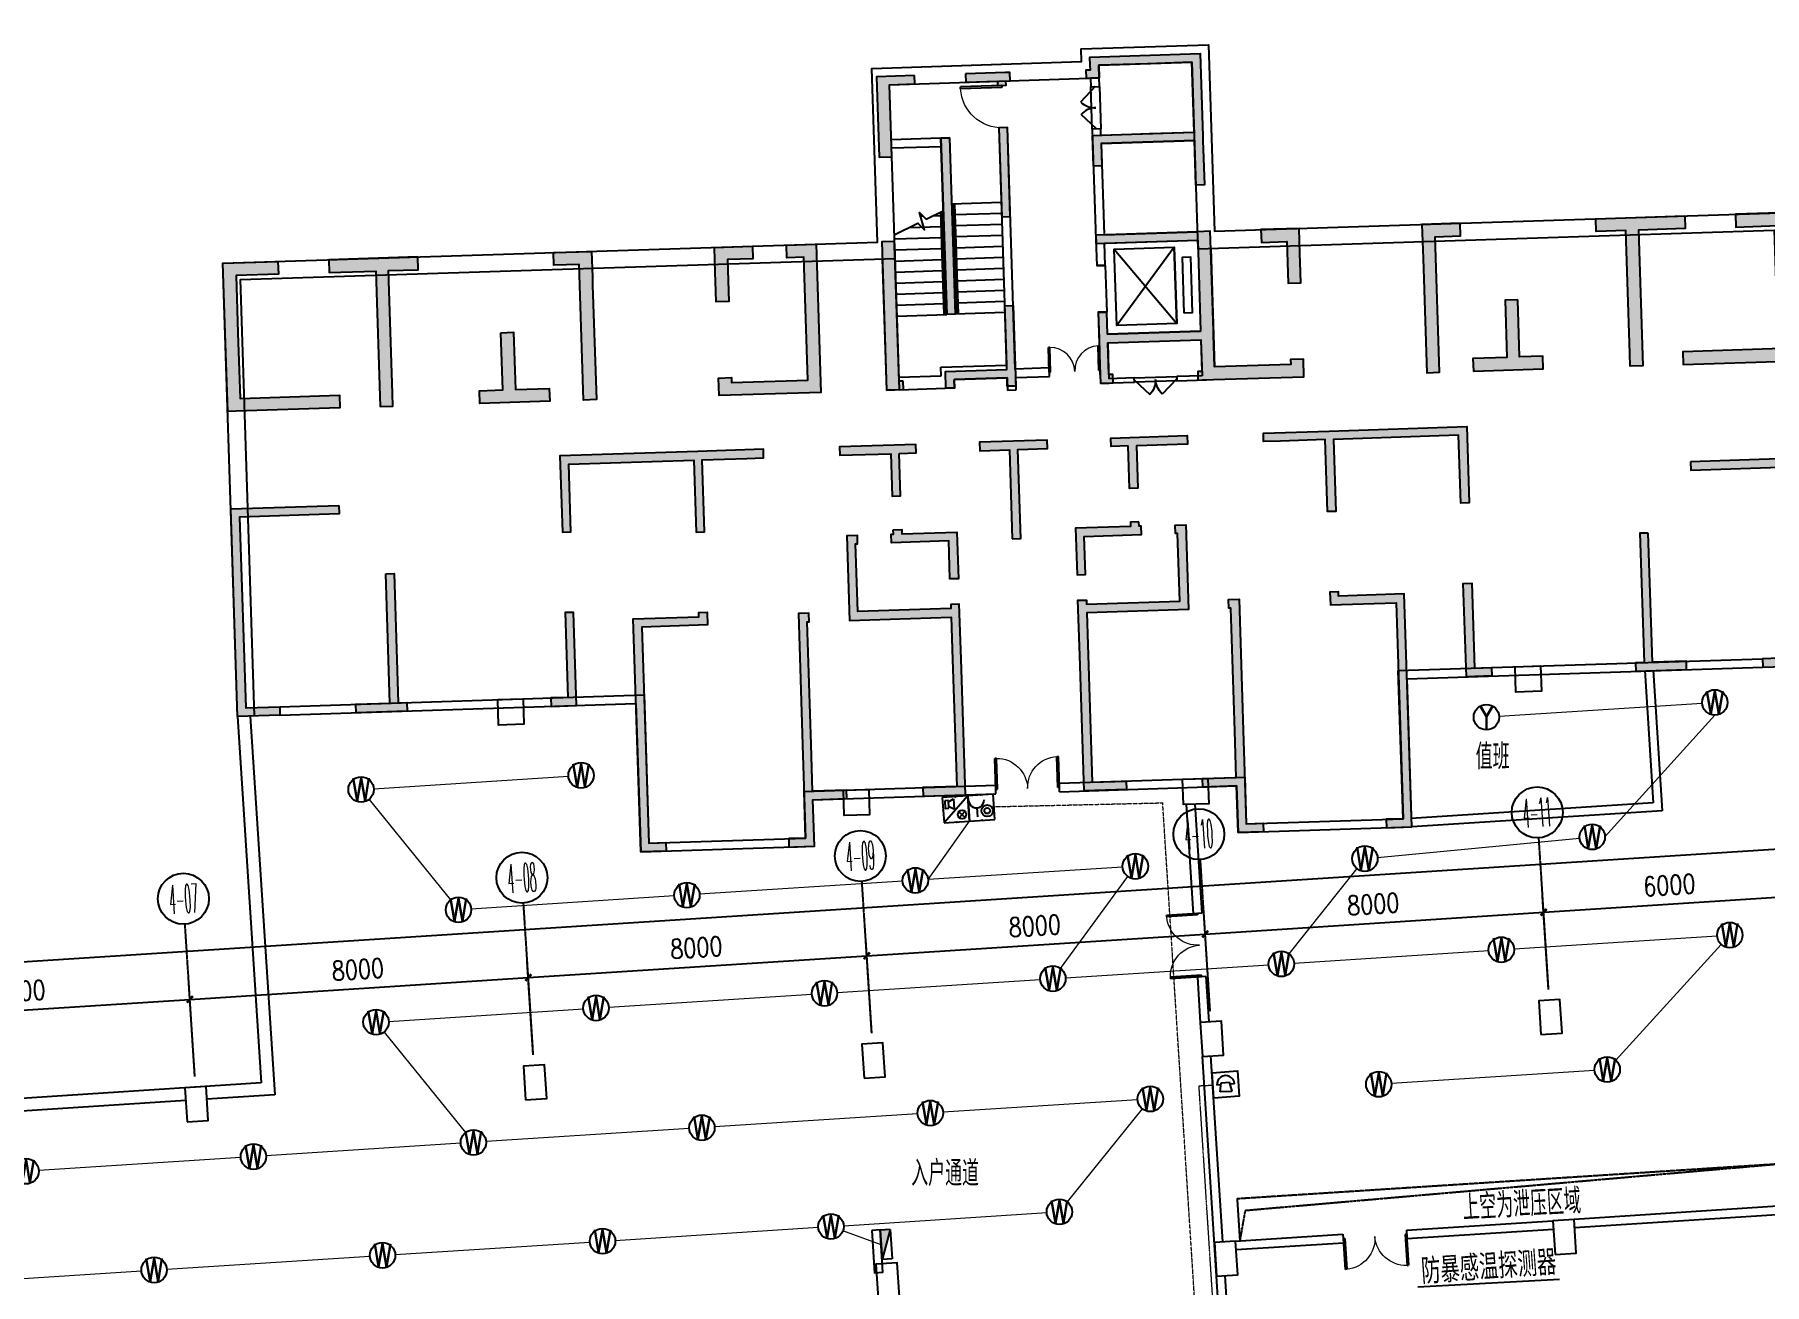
# Model space of a CAD drawing. Extents: x -781653 to 929899, y -292639 to -18670.
# Drawn here: x -94473 to -53668, y -128262 to -98774 of the extents above; entities that cross this region are included whole.
import ezdxf
from ezdxf.enums import TextEntityAlignment as Align

# ---------------------------------------------------------------- set-up
doc = ezdxf.new("R2010")
doc.units = 0
doc.header["$LTSCALE"] = 10
doc.header["$MEASUREMENT"] = 0
for name, pattern in [('ACAD_ISO11W100', [33.5, 12, -3, 12, -3, 0.5, -3]), ('BORDER', [1.75, 0.5, -0.25, 0.5, -0.25, 0, -0.25]), ('CENTER', [2, 1.25, -0.25, 0.25, -0.25]), ('DASH', [0.35, 0.25, -0.1])]:
    doc.linetypes.add(name, pattern=pattern)
doc.layers.get('0').update_dxf_attribs({"linetype": 'CONTINUOUS'})
doc.layers.get('Defpoints').update_dxf_attribs({"linetype": 'CONTINUOUS'})
for name, color, linetype in [('A-STAIRS', 9, 'CONTINUOUS'), ('AXIS', 3, 'CONTINUOUS'), ('AXIS_TEXT', 7, 'CONTINUOUS'), ('COLU', 1, 'CONTINUOUS'), ('DIM_SYMB', 3, 'CONTINUOUS'), ('DOTE', 8, 'CENTER'), ('JPS-X', 1, 'BORDER'), ('JPS-XHS', 7, 'CONTINUOUS'), ('PUB_DIM', 3, 'CONTINUOUS'), ('Q', 7, 'CONTINUOUS'), ('Q-200填充', 252, 'CONTINUOUS'), ('RD-equip', 3, 'CONTINUOUS'), ('STAIRS', 9, 'CONTINUOUS'), ('TEXT', 7, 'CONTINUOUS'), ('wall', 8, 'CONTINUOUS'), ('WINDOW', 4, 'CONTINUOUS'), ('消防加墙', 2, 'CONTINUOUS'), ('结构墙', 7, 'CONTINUOUS')]:
    doc.layers.add(name, color=color, linetype=linetype)
doc.layers.add('RD-line', color=2, linetype='CONTINUOUS', lineweight=0)
doc.layers.get('DOTE').off()
doc.styles.add('_TCH_AXIS', font='COMPLEX', dxfattribs={"bigfont": 'GBCBIG'})
doc.styles.add('COMPLEX', font='COMPLEX')
doc.styles.add('DIM_FONT', font='SIMPLEX', dxfattribs={"width": 0.8, "bigfont": 'HZTXT'})
doc.styles.add('FS1', font='txt4', dxfattribs={"width": 0.8, "bigfont": 'fstxt'})
doc.styles.add('FS2', font='tjromans.shx', dxfattribs={"width": 0.8, "bigfont": 'tjhztxt.shx'})
doc.styles.get("Standard").update_dxf_attribs({"font": 'GBENOR', "bigfont": 'GBCBIG'})
doc.dimstyles.new('DIMN300', dxfattribs={"dimscale": 3, "dimtxt": 300, "dimasz": 100, "dimexe": 250, "dimexo": 300, "dimgap": 150, "dimtad": 1, "dimdec": 0, "dimzin": 0, "dimdsep": 46, "dimtxsty": 'DIM_FONT', "dimblk": 'ARCHTICK', "dimcen": 0.09, "dimclrt": 7, "dimazin": 2, "dimtfac": 1, "dimtdec": 0, "dimtix": 1, "dimtmove": 2, "dimatfit": 3, "dimfxl": 0, "dimtolj": 1, "dimtzin": 0, "dimarcsym": 0})

# ---------------------------------------------------------------- blocks, each defined once
blk = doc.blocks.new('A$C04AC2735')
at = {"color": 8, "extrusion": (0, 0, -1)}
for p, q in [((17525, 19255), (17525, 19305)), ((18500, 19305), (17525, 19305)), ((18500, 19255), (17525, 19255)), ((18500, 19305), (18500, 19255)), ((21400, 12255), (21754, 11901)), ((22400, 12255), (22046, 11901))]:
    blk.add_line(p, q, dxfattribs=at)
at = {"color": 8}
for p, q in [((20700, 19205), (20346, 18851)), ((20700, 18205), (20346, 18558)), ((19400, 12505), (19400, 13090)), ((19430, 13090), (19400, 13090)), ((19430, 12505), (19430, 13090)), ((20570, 12505), (20570, 13090)), ((20570, 13090), (20600, 13090)), ((20600, 12505), (20600, 13090)), ((19400, 12505), (19430, 12505)), ((20600, 12505), (20570, 12505))]:
    blk.add_line(p, q, dxfattribs=at)
at = {"color": 8, "lineweight": 13, "extrusion": (0, 0, -1)}
blk.add_arc((-18500, 19280), 975, 270, 358.5307, dxfattribs=at)
at = {"color": 8}
for centre, start, end in [((20700, 19205), 225, 270), ((20700, 18205), 90, 135)]:
    blk.add_arc(centre, 500, start, end, dxfattribs=at)
at = {"color": 8, "lineweight": 13}
for centre, start, end in [((19415, 12505), 0, 88.5307), ((20585, 12505), 91.4693, 180)]:
    blk.add_arc(centre, 585, start, end, dxfattribs=at)
at = {"color": 8, "extrusion": (0, 0, -1)}
for centre, start, end in [((-21400, 12255), 180, 225), ((-22400, 12255), 315, 0)]:
    blk.add_arc(centre, 500, start, end, dxfattribs=at)
at = {"layer": 'DIM_SYMB', "color": 8}
for points in [[(17835, 16545, 0, 0, 0), (17835, 14245, 80, 0, 0), (17835, 13945, 0, 0, 0)], [(16415, 13945, 0, 0, 0), (16415, 14945, 80, 0, 0), (16415, 15245, 0, 0, 0)]]:
    blk.add_lwpolyline(points, format="xyseb", dxfattribs=at)
at = {"layer": 'STAIRS', "color": 8}
blk.add_line((20800, 14980), (20800, 13880), dxfattribs=at)
for points in [[(22442, 15355), (22442, 13555), (21026, 13555), (21026, 15355), (22442, 13555)], [(22628, 13795), (22628, 15115), (22814, 15115), (22814, 13795)]]:
    blk.add_lwpolyline(points, close=True, dxfattribs=at)
blk.add_lwpolyline([(21026, 15355), (22442, 15355), (21026, 13555)], dxfattribs=at)
at = {"layer": 'wall', "color": 8}
for p, q in [((15450, 19805), (18500, 19805)), ((18400, 19405), (18400, 19305)), ((18400, 19305), (18600, 19305)), ((18600, 19305), (18600, 19405)), ((20600, 19405), (20600, 19205)), ((20600, 19205), (20800, 19205)), ((20800, 19205), (20800, 19405)), ((17025, 18105), (15850, 18105)), ((17025, 18105), (17025, 13945)), ((17225, 18105), (17025, 18105)), ((17225, 18105), (17225, 13945)), ((18600, 18305), (18400, 18305)), ((18400, 18305), (18400, 12705)), ((18600, 12605), (18600, 18305)), ((20800, 18205), (20600, 18205)), ((20600, 18205), (20600, 17955)), ((20600, 17955), (20600, 15605)), ((20647, 18089), (20647, 18089)), ((20800, 18055), (20800, 18205)), ((20800, 18055), (23000, 18055)), ((17025, 17905), (15850, 17905)), ((20753, 17920), (20753, 17920)), ((20800, 17855), (23000, 17855)), ((20800, 17855), (20800, 15705)), ((16955, 16363), (16955, 13945)), ((16995, 16381), (16995, 13945)), ((18400, 16545), (17225, 16545)), ((17255, 16545), (17255, 13945)), ((17295, 16545), (17295, 13945)), ((16207, 16025), (16955, 16025)), ((16484, 16285), (16545, 16285)), ((16782, 16285), (16955, 16285)), ((16995, 16285), (17025, 16285)), ((16995, 16025), (17025, 16025)), ((17255, 16285), (17225, 16285)), ((17255, 16025), (17225, 16025)), ((18400, 16285), (17295, 16285)), ((18400, 16025), (17295, 16025)), ((15850, 15765), (16955, 15765)), ((15850, 15605), (15850, 12205)), ((16995, 15765), (17025, 15765)), ((17255, 15765), (17225, 15765)), ((18400, 15765), (17295, 15765)), ((20600, 15605), (20600, 14980)), ((20800, 15705), (23000, 15705)), ((15550, 15305), (15550, 12205)), ((15850, 15505), (16955, 15505)), ((15850, 15245), (16955, 15245)), ((16995, 15505), (17025, 15505)), ((16995, 15245), (17025, 15245)), ((17255, 15505), (17225, 15505)), ((17255, 15245), (17225, 15245)), ((18400, 15505), (17295, 15505)), ((18400, 15245), (17295, 15245)), ((20800, 15505), (23000, 15505)), ((20800, 14980), (20800, 15505)), ((23000, 15505), (23000, 13355)), ((23300, 15305), (23300, 13255)), ((15850, 14985), (16955, 14985)), ((15850, 14725), (16955, 14725)), ((16995, 14985), (17025, 14985)), ((16995, 14725), (17025, 14725)), ((17255, 14985), (17225, 14985)), ((17255, 14725), (17225, 14725)), ((18400, 14985), (17295, 14985)), ((18400, 14725), (17295, 14725)), ((20600, 14980), (20800, 14980)), ((15850, 14465), (16955, 14465)), ((16995, 14465), (17025, 14465)), ((17255, 14465), (17225, 14465)), ((18400, 14465), (17295, 14465)), ((15850, 14205), (16955, 14205)), ((15850, 13945), (17025, 13945)), ((16995, 14205), (17025, 14205)), ((17225, 13945), (17025, 13945)), ((17255, 14205), (17225, 14205)), ((18400, 13945), (17225, 13945)), ((18400, 14205), (17295, 14205)), ((20800, 13880), (20600, 13880)), ((20600, 13880), (20600, 13255)), ((20800, 13355), (20800, 13880)), ((20600, 13255), (20600, 12605)), ((20800, 13355), (23000, 13355)), ((20800, 13155), (23000, 13155)), ((20800, 13155), (20800, 12505)), ((23000, 13155), (23000, 12305)), ((23300, 13255), (23300, 12505)), ((16850, 12505), (16850, 12705)), ((16850, 12705), (18400, 12705)), ((15850, 12505), (16850, 12505)), ((17150, 12205), (17150, 12405)), ((17150, 12405), (18400, 12405)), ((18400, 12405), (18400, 12105)), ((19400, 12605), (18600, 12605)), ((18600, 12405), (18600, 12105)), ((18600, 12405), (19400, 12405)), ((19400, 12405), (19400, 12605)), ((20600, 12405), (20600, 12605)), ((20600, 12405), (20600, 12205)), ((20800, 12505), (20800, 12305)), ((21400, 12305), (20800, 12305)), ((21400, 12205), (21400, 12305)), ((23000, 12305), (22400, 12305)), ((22400, 12305), (22400, 12205)), ((15850, 12205), (15550, 12205)), ((15850, 12205), (17150, 12205)), ((18600, 12105), (18400, 12105)), ((20600, 12205), (21400, 12205)), ((22400, 12205), (23100, 12205))]:
    blk.add_line(p, q, dxfattribs=at)
for points in [[(15650, 19605), (15650, 19605)], [(15850, 15863), (16412, 16117), (16568, 15957), (16462, 16370), (16617, 16210), (17025, 16394)]]:
    blk.add_lwpolyline(points, dxfattribs=at)
at = {"layer": 'WINDOW', "color": 8}
for p, q in [((20600, 18205), (20600, 19205)), ((20800, 19205), (20800, 18205)), ((21400, 12305), (22400, 12305)), ((22400, 12205), (21400, 12205))]:
    blk.add_line(p, q, dxfattribs=at)
at = {"layer": 'WINDOW', "color": 8, "linetype": 'DASH'}
for p, q in [((20800, 14980), (20600, 14980)), ((20600, 13880), (20800, 13880))]:
    blk.add_line(p, q, dxfattribs=at)
blk = doc.blocks.new('JG002')
at = {"layer": 'Q-200填充'}
h = blk.add_hatch(color=256, dxfattribs=at)
h.paths.add_polyline_path([(7450, -7200), (7350, -7200), (7350, -7400), (7450, -7400), (9850, -7400), (9850, -6985), (9550, -6985), (9550, -7100), (7750, -7100), (7750, -6350), (7750, -6250), (7750, -4100), (7750, -4100), (7750, -3900), (7450, -3900), (7450, -3900), (5050, -3900), (5050, -4100), (7450, -4100), (7450, -6250), (5250, -6250), (5250, -5725), (5050, -5725), (5050, -7200), (5050, -7200), (5050, -7400), (5150, -7400), (5250, -7400), (5350, -7400), (5350, -7200), (5250, -7200), (5250, -6450), (7450, -6450)])
h.paths.add_polyline_path([(20150, -3900), (20150, -4200), (21150, -4200), (21150, -5550), (21150, -7100), (18800, -7100), (18800, -7400), (21250, -7400), (21450, -7400), (21450, -5550), (21450, -3900)])
h.paths.add_polyline_path([(-13050, -3900), (-13050, -4200), (-11950, -4200), (-11950, -7400), (-11650, -7400), (-11650, -7100), (-11650, -7100), (-11650, -4200), (-10950, -4200), (-10950, -3900)])
h.paths.add_polyline_path([(18950, -3900), (18950, -4200), (17850, -4200), (17850, -7400), (17550, -7400), (17550, -7100), (17550, -7100), (17550, -4200), (16850, -4200), (16850, -3900)])
h.paths.add_polyline_path([(-9050, -5750), (-8750, -5750), (-8750, -7100), (-7950, -7100), (-7950, -7400), (-9600, -7400), (-9600, -7100), (-9050, -7100)])
h.paths.add_polyline_path([(-7750, -3900), (-6850, -3900), (-6850, -4500), (-6850, -4700), (-6850, -7400), (-7150, -7400), (-7150, -4200), (-7750, -4200)])
h.paths.add_polyline_path([(-3950, -4500), (-3950, -4500), (-3950, -3900), (-3050, -3900), (-3050, -4200), (-3650, -4200), (-3650, -5185), (-3950, -5185), (-3950, -4700)], flags=17)
h.paths.add_polyline_path([(-2250, -3900), (-1550, -3900), (-1550, -7400), (-3950, -7400), (-3950, -6985), (-3650, -6985), (-3650, -7100), (-1850, -7100), (-1850, -4200), (-2250, -4200)])
h.paths.add_polyline_path([(14950, -5750), (14650, -5750), (14650, -7100), (13850, -7100), (13850, -7400), (15500, -7400), (15500, -7100), (14950, -7100)])
h.paths.add_polyline_path([(13650, -3900), (12750, -3900), (12750, -4500), (12750, -4700), (12750, -7400), (13050, -7400), (13050, -4200), (13650, -4200)])
h.paths.add_polyline_path([(9850, -4500), (9850, -3900), (8950, -3900), (8950, -4200), (9550, -4200), (9550, -5185), (9850, -5185), (9850, -4700)], flags=17)
h.paths.add_polyline_path([(900, 0), (0, 0), (0, -1900), (300, -1900), (300, -200), (900, -200)])
h.paths.add_polyline_path([(400, -7200), (300, -7200), (300, -4002), (300, -3900), (0, -3900), (0, -7400), (400, -7400)])
h.paths.add_polyline_path([(-14250, -3900), (-14250, -4200), (-15250, -4200), (-15250, -5550), (-15250, -7100), (-12900, -7100), (-12900, -7400), (-15350, -7400), (-15550, -7400), (-15550, -5550), (-15550, -3900)])
h.paths.add_polyline_path([(2100, 0), (2100, -200), (2850, -200), (2850, -300), (3050, -300), (3050, -200), (3150, -200), (3150, 0), (3050, 0)])
h.paths.add_polyline_path([(5250, 100), (5250, -200), (5050, -200), (4950, -200), (4950, 0), (5050, 0), (5050, 100), (5050, 100), (5050, 300), (7650, 300), (7650, -1650), (7650, -1750), (7650, -2800), (7450, -2800), (7450, -1750), (5250, -1750), (5250, -2275), (5050, -2275), (5050, -1550), (6200, -1550), (6400, -1550), (6400, -1550), (7450, -1550), (7450, 100), (6400, 100)])
h.paths.add_polyline_path([(10400, -8700), (13650, -8700), (13650, -10500), (13450, -10500), (13450, -8900), (10500, -8900), (10500, -10600), (10300, -10600), (10300, -8900), (9250, -8900), (8850, -8900), (8850, -8700)])
h.paths.add_polyline_path([(5650, -8900), (5250, -8900), (5250, -8700), (7050, -8700), (7050, -8900), (5850, -8900), (5850, -9900), (5650, -9900)])
h.paths.add_polyline_path([(-4500, -8700), (-7750, -8700), (-7750, -10500), (-7550, -10500), (-7550, -8900), (-4600, -8900), (-4600, -10600), (-4400, -10600), (-4400, -8900), (-3350, -8900), (-2950, -8900), (-2950, -8700)])
h.paths.add_polyline_path([(-5950, -15700), (-5950, -17900), (-5550, -17900), (-5550, -18100), (-6150, -18100), (-6150, -15700), (-6150, -12600), (-4600, -12600), (-4600, -12500), (-4400, -12500), (-4400, -12800), (-5950, -12800)])
h.paths.add_polyline_path([(-2250, -17900), (-2650, -17900), (-2650, -18100), (-2050, -18100), (-2050, -17000), (-1250, -17000), (-1250, -16800), (-2050, -16800), (-2050, -15700), (-2050, -12800), (-2000, -12800), (-2000, -12600), (-2250, -12600), (-2250, -15700)])
h.paths.add_polyline_path([(1350, -16800), (550, -16800), (550, -17000), (1550, -17000), (1550, -13800), (1550, -12500), (1350, -12500), (1350, -12600), (-850, -12600), (-850, -11000), (-800, -11000), (-800, -10800), (-1050, -10800), (-1050, -12800), (1350, -12800), (1350, -13800)])
h.paths.add_polyline_path([(11850, -15700), (11850, -17900), (11450, -17900), (11450, -18100), (12050, -18100), (12050, -15700), (12050, -12600), (10500, -12600), (10500, -12500), (10300, -12500), (10300, -12800), (11850, -12800)])
h.paths.add_polyline_path([(18900, -9700), (18900, -9900), (21250, -9900), (21250, -14400), (20450, -14400), (20450, -14600), (21450, -14600), (21450, -9700)])
h.paths.add_polyline_path([(-13000, -9700), (-13000, -9900), (-15350, -9900), (-15350, -14400), (-14550, -14400), (-14550, -14600), (-15550, -14600), (-15550, -9700)])
h.paths.add_polyline_path([(1600, -7200), (1600, -7400), (1400, -7400), (1400, -7000), (2850, -7000), (2850, -5500), (3050, -5500), (3050, -7400), (2850, -7400), (2850, -7200)])
h.paths.add_polyline_path([(1475, -1500), (1675, -1500), (1675, -5660), (1475, -5660)])
h.paths.add_polyline_path([(-11950, -11350), (-11750, -11350), (-11750, -14400), (-11550, -14400), (-11550, -14600), (-12750, -14600), (-12750, -14400), (-11950, -14400)])
h.paths.add_polyline_path([(17850, -11350), (17650, -11350), (17650, -14400), (17450, -14400), (17450, -14600), (18650, -14600), (18650, -14400), (17850, -14400)])
h.paths.add_polyline_path([(-7750, -14400), (-8150, -14400), (-8150, -14600), (-7550, -14600), (-7550, -12400), (-7750, -12400)])
h.paths.add_polyline_path([(250, -8900), (650, -8900), (650, -8700), (-1150, -8700), (-1150, -8900), (50, -8900), (50, -9900), (250, -9900)])
h.paths.add_polyline_path([(50, -10700), (250, -10700), (250, -10800), (1550, -10800), (1550, -11900), (1350, -11900), (1350, -11000), (0, -11000), (0, -10800), (50, -10800)])
h.paths.add_polyline_path([(13650, -14400), (14050, -14400), (14050, -14600), (13450, -14600), (13450, -12400), (13650, -12400)])
h.paths.add_polyline_path([(8150, -17900), (8550, -17900), (8550, -18100), (7950, -18100), (7950, -17000), (7150, -17000), (7150, -16800), (7950, -16800), (7950, -15700), (7950, -12800), (7900, -12800), (7900, -12600), (8150, -12600), (8150, -15700)])
h.paths.add_polyline_path([(4550, -16800), (5350, -16800), (5350, -17000), (4350, -17000), (4350, -13800), (4350, -12500), (4550, -12500), (4550, -12600), (6750, -12600), (6750, -11000), (6700, -11000), (6700, -10800), (6950, -10800), (6950, -12800), (4550, -12800), (4550, -13800)])
h.paths.add_polyline_path([(5850, -10700), (5650, -10700), (5650, -10800), (4350, -10800), (4350, -11900), (4550, -11900), (4550, -11000), (5900, -11000), (5900, -10800), (5850, -10800)])
h.paths.add_polyline_path([(2850, -11000), (3050, -11000), (3050, -8900), (3750, -8900), (3750, -8700), (2150, -8700), (2150, -8900), (2850, -8900)])
h.paths.add_polyline_path([(3050, -3400), (3050, -1300), (2850, -1300), (2850, -3400)])
at = {"layer": 'Q'}
for points in [[(900, 0), (0, 0), (0, -1900), (300, -1900), (300, -200), (900, -200), (900, 0)], [(5250, 100), (5250, -200), (5050, -200), (4950, -200), (4950, 0), (5050, 0), (5050, 100), (5050, 100), (5050, 300), (7650, 300), (7650, -1650), (7650, -1750), (7650, -2800), (7450, -2800), (7450, -1750), (5250, -1750), (5250, -2275), (5050, -2275), (5050, -1550), (6200, -1550), (6200, -1550), (6400, -1550), (6400, -1550), (7450, -1550), (7450, 100), (6400, 100), (6400, 100), (5250, 100)], [(300, -200), (300, -200)], [(300, -200), (300, -200)], [(3050, -3400), (3050, -3400), (3050, -1300), (2850, -1300), (2850, -3400), (3050, -3400), (3050, -3400)], [(-14250, -3900), (-14250, -4200), (-15250, -4200), (-15250, -5550), (-15250, -7100), (-12900, -7100), (-12900, -7400), (-15350, -7400), (-15350, -7400), (-15550, -7400), (-15550, -5550), (-15550, -3900), (-14250, -3900)], [(-13050, -3900), (-13050, -4200), (-11950, -4200), (-11950, -7400), (-11650, -7400), (-11650, -7100), (-11650, -7100), (-11650, -4200), (-10950, -4200), (-10950, -3900), (-13050, -3900)], [(-7750, -3900), (-6850, -3900), (-6850, -4500), (-6850, -4500), (-6850, -4700), (-6850, -4700), (-6850, -7400), (-7150, -7400), (-7150, -4200), (-7750, -4200), (-7750, -3900)], [(-2250, -3900), (-1550, -3900), (-1550, -7400), (-3950, -7400), (-3950, -6985), (-3650, -6985), (-3650, -7100), (-1850, -7100), (-1850, -4200), (-2250, -4200), (-2250, -3900)], [(-3950, -4500), (-3950, -4500), (-3950, -3900), (-3050, -3900), (-3050, -4200), (-3650, -4200), (-3650, -5185), (-3950, -5185), (-3950, -4700), (-3950, -4700), (-3950, -4500)], [(400, -7200), (300, -7200), (300, -4002), (300, -3900), (0, -3900), (0, -7400), (400, -7400), (400, -7200)], [(7450, -7200), (7350, -7200), (7350, -7400), (7450, -7400), (9850, -7400), (9850, -6985), (9550, -6985), (9550, -7100), (7750, -7100), (7750, -6350), (7750, -6250), (7750, -4100), (7750, -4100), (7750, -4100), (7750, -3900), (7450, -3900), (7450, -3900), (5050, -3900), (5050, -4100), (7450, -4100), (7450, -6250), (5250, -6250), (5250, -5725), (5050, -5725), (5050, -7200), (5050, -7200), (5050, -7400), (5150, -7400), (5250, -7400), (5350, -7400), (5350, -7200), (5250, -7200), (5250, -6450), (7450, -6450), (7450, -7200)], [(9850, -4500), (9850, -4500), (9850, -3900), (8950, -3900), (8950, -4200), (9550, -4200), (9550, -5185), (9850, -5185), (9850, -4700), (9850, -4700), (9850, -4500)], [(13650, -3900), (12750, -3900), (12750, -4500), (12750, -4500), (12750, -4700), (12750, -4700), (12750, -7400), (13050, -7400), (13050, -4200), (13650, -4200), (13650, -3900)], [(18950, -3900), (18950, -4200), (17850, -4200), (17850, -7400), (17550, -7400), (17550, -7100), (17550, -7100), (17550, -4200), (16850, -4200), (16850, -3900), (18950, -3900)], [(20150, -3900), (20150, -4200), (21150, -4200), (21150, -5550), (21150, -7100), (18800, -7100), (18800, -7400), (21250, -7400), (21250, -7400), (21450, -7400), (21450, -5550), (21450, -3900), (20150, -3900)], [(1600, -7200), (1600, -7400), (1400, -7400), (1400, -7000), (2850, -7000), (2850, -5500), (3050, -5500), (3050, -7400), (2850, -7400), (2850, -7200), (1600, -7200)], [(-9050, -5750), (-8750, -5750), (-8750, -7100), (-7950, -7100), (-7950, -7400), (-9600, -7400), (-9600, -7100), (-9050, -7100), (-9050, -5750)], [(14950, -5750), (14650, -5750), (14650, -7100), (13850, -7100), (13850, -7400), (15500, -7400), (15500, -7100), (14950, -7100), (14950, -5750)], [(-4500, -8700), (-7750, -8700), (-7750, -10500), (-7550, -10500), (-7550, -8900), (-4600, -8900), (-4600, -10600), (-4400, -10600), (-4400, -8900), (-3350, -8900), (-2950, -8900), (-2950, -8700), (-4500, -8700), (-4500, -8700)], [(250, -8900), (650, -8900), (650, -8700), (-1150, -8700), (-1150, -8900), (50, -8900), (50, -9900), (250, -9900), (250, -8900)], [(2850, -11000), (3050, -11000), (3050, -8900), (3750, -8900), (3750, -8700), (2150, -8700), (2150, -8900), (2850, -8900), (2850, -11000)], [(5650, -8900), (5250, -8900), (5250, -8700), (7050, -8700), (7050, -8900), (5850, -8900), (5850, -9900), (5650, -9900), (5650, -8900)], [(10400, -8700), (13650, -8700), (13650, -10500), (13450, -10500), (13450, -8900), (10500, -8900), (10500, -10600), (10300, -10600), (10300, -8900), (9250, -8900), (8850, -8900), (8850, -8700), (10400, -8700), (10400, -8700)], [(-13000, -9700), (-13000, -9900), (-15350, -9900), (-15350, -14400), (-14550, -14400), (-14550, -14600), (-15550, -14600), (-15550, -9700), (-13000, -9700)], [(18900, -9700), (18900, -9900), (21250, -9900), (21250, -14400), (20450, -14400), (20450, -14600), (21450, -14600), (21450, -9700), (18900, -9700)], [(1350, -16800), (550, -16800), (550, -17000), (1550, -17000), (1550, -13800), (1550, -12500), (1350, -12500), (1350, -12600), (-850, -12600), (-850, -11000), (-800, -11000), (-800, -10800), (-1050, -10800), (-1050, -12800), (1350, -12800), (1350, -13800), (1350, -16800)], [(50, -10700), (250, -10700), (250, -10800), (1550, -10800), (1550, -11900), (1350, -11900), (1350, -11000), (0, -11000), (0, -10800), (50, -10800), (50, -10700)], [(5850, -10700), (5650, -10700), (5650, -10800), (4350, -10800), (4350, -11900), (4550, -11900), (4550, -11000), (5900, -11000), (5900, -10800), (5850, -10800), (5850, -10700)], [(4550, -16800), (5350, -16800), (5350, -17000), (4350, -17000), (4350, -13800), (4350, -12500), (4550, -12500), (4550, -12600), (6750, -12600), (6750, -11000), (6700, -11000), (6700, -10800), (6950, -10800), (6950, -12800), (4550, -12800), (4550, -13800), (4550, -16800)], [(-11950, -11350), (-11750, -11350), (-11750, -14400), (-11550, -14400), (-11550, -14600), (-12750, -14600), (-12750, -14400), (-11950, -14400), (-11950, -11350)], [(17850, -11350), (17650, -11350), (17650, -14400), (17450, -14400), (17450, -14600), (18650, -14600), (18650, -14400), (17850, -14400), (17850, -11350)], [(-7750, -14400), (-8150, -14400), (-8150, -14600), (-7550, -14600), (-7550, -12400), (-7750, -12400), (-7750, -14400)], [(13650, -14400), (14050, -14400), (14050, -14600), (13450, -14600), (13450, -12400), (13650, -12400), (13650, -14400)]]:
    blk.add_lwpolyline(points, dxfattribs=at)
for points in [[(2100, 0), (2100, -200), (2850, -200), (2850, -300), (3050, -300), (3050, -200), (3150, -200), (3150, 0), (3050, 0)], [(1475, -1500), (1675, -1500), (1675, -5660), (1475, -5660)], [(-5950, -15700), (-5950, -17900), (-5550, -17900), (-5550, -18100), (-6150, -18100), (-6150, -15700), (-6150, -12600), (-4600, -12600), (-4600, -12500), (-4400, -12500), (-4400, -12800), (-5950, -12800)], [(-2250, -17900), (-2650, -17900), (-2650, -18100), (-2050, -18100), (-2050, -17000), (-1250, -17000), (-1250, -16800), (-2050, -16800), (-2050, -15700), (-2050, -12800), (-2000, -12800), (-2000, -12600), (-2250, -12600), (-2250, -15700)], [(8150, -17900), (8550, -17900), (8550, -18100), (7950, -18100), (7950, -17000), (7150, -17000), (7150, -16800), (7950, -16800), (7950, -15700), (7950, -12800), (7900, -12800), (7900, -12600), (8150, -12600), (8150, -15700)], [(11850, -15700), (11850, -17900), (11450, -17900), (11450, -18100), (12050, -18100), (12050, -15700), (12050, -12600), (10500, -12600), (10500, -12500), (10300, -12500), (10300, -12800), (11850, -12800)]]:
    blk.add_lwpolyline(points, close=True, dxfattribs=at)
blk = doc.blocks.new('$DorLib2D$00000002')
for p, q in [((-0.5, 0), (-0.5, 0.4875)), ((-0.475, 0.4875), (-0.5, 0.4875)), ((-0.475, 0), (-0.475, 0.4875)), ((0.475, 0), (0.475, 0.4875)), ((0.475, 0.4875), (0.5, 0.4875)), ((0.5, 0), (0.5, 0.4875)), ((-0.5, 0), (-0.475, 0)), ((0.5, 0), (0.475, 0))]:
    blk.add_line(p, q)
at = {"lineweight": 13}
for centre, start, end in [((-0.4875, 0), 0, 88.53072), ((0.4875, 0), 91.46928, 180)]:
    blk.add_arc(centre, 0.4875, start, end, dxfattribs=at)
blk = doc.blocks.new('A$C7EC620A8')
at = {"layer": 'COLU'}
for points in [[(289744, 106244), (290344, 106264), (290363, 105664), (289764, 105645)], [(265745, 105467), (266344, 105486), (266364, 104887), (265764, 104867)], [(273899, 103330), (274498, 103349), (274518, 102749), (273918, 102730)], [(281899, 103589), (282498, 103608), (282518, 103009), (281918, 102989)], [(290353, 97564), (290852, 97596), (290800, 98394), (290301, 98362), (290353, 97564)], [(282369, 97050), (282868, 97082), (282817, 97881), (282318, 97849), (282369, 97050)], [(274386, 96537), (274885, 96569), (274833, 97367), (274334, 97335), (274386, 96537)], [(266402, 96023), (266901, 96055), (266850, 96853), (266351, 96821), (266402, 96023)], [(258419, 95509), (258918, 95541), (258866, 96340), (258367, 96308), (258419, 95509)], [(290687, 92375), (291186, 92407), (291134, 93205), (290635, 93173), (290687, 92375)], [(282703, 91861), (283202, 91893), (283151, 92692), (282652, 92659), (282703, 91861)], [(274720, 91347), (275219, 91379), (275167, 92178), (274668, 92146), (274720, 91347)]]:
    blk.add_lwpolyline(points, close=True, dxfattribs=at)
at = {"layer": '结构墙', "linetype": 'ByBlock'}
for p, q in [((259609, 105068), (260165, 96423)), ((259909, 105078), (260484, 96143)), ((260165, 96423), (246789, 95563)), ((258387, 96008), (250902, 95527)), ((260484, 96143), (258886, 96040))]:
    blk.add_line(p, q, dxfattribs=at)
at = {"layer": '结构墙'}
for points in [[(259609, 105068), (259262, 115762), (274704, 116263), (274572, 120360), (279519, 120521), (279509, 120820), (282508, 120918), (282650, 116520), (296243, 116960), (296589, 106266), (296257, 106255)], [(260009, 105081), (259675, 115376), (275117, 115876), (274984, 119974), (279932, 120134), (279922, 120434), (282121, 120505), (282263, 116107), (295856, 116547), (296183, 106453)]]:
    blk.add_lwpolyline(points, dxfattribs=at)
blk = doc.blocks.new('_AXISO')
blk.add_circle((0, 0), 0.5)
at = {"layer": 'AXIS_TEXT', "style": 'COMPLEX', "width": 1.041667}
blk.add_attdef('A', text='', height=0.56, dxfattribs=at).set_placement((-0.25, -0.28), (0.25, -0.28), align=Align.FIT)
blk = doc.blocks.new('_ArchTick')
at = {"color": 0, "linetype": 'ByBlock', "const_width": 0.4}
blk.add_lwpolyline([(-0.5, -0.5), (0.5, 0.5)], dxfattribs=at)
blk = doc.blocks.new('*D193')
at = {"layer": 'Defpoints', "color": 0}
for p in [(296444, 107703), (296590, 105431), (290603, 105046)]:
    blk.add_point(p, dxfattribs=at)
at = {"layer": 'PUB_DIM', "color": 0, "lineweight": -2}
for p, q in [((296561, 105880), (296420, 108077)), ((290574, 105495), (290432, 107692)), ((290457, 107318), (296444, 107703))]:
    blk.add_line(p, q, dxfattribs=at)
at = {"layer": 'PUB_DIM', "color": 0, "lineweight": -2, "xscale": 150, "yscale": 150, "zscale": 150}
for p, rotation in [((296444, 107703), 3.681321670430274), ((290457, 107318), 183.6813216704303)]:
    blk.add_blockref('_ArchTick', p, dxfattribs=dict(at, rotation=rotation))
at = {"layer": 'PUB_DIM', "color": 7, "insert": (293421, 107959), "char_height": 450, "attachment_point": 5, "rotation": 3.6813, "style": 'DIM_FONT'}
blk.add_mtext('\\A1;6000', dxfattribs=at)
blk = doc.blocks.new('*D194')
at = {"layer": 'Defpoints', "color": 0}
for p in [(290457, 107318), (290603, 105046), (282619, 104532)]:
    blk.add_point(p, dxfattribs=at)
at = {"layer": 'PUB_DIM', "color": 0, "lineweight": -2}
for p, q in [((282473, 106804), (290457, 107318)), ((290574, 105495), (290432, 107692)), ((282590, 104981), (282449, 107178))]:
    blk.add_line(p, q, dxfattribs=at)
at = {"layer": 'PUB_DIM', "color": 0, "lineweight": -2, "xscale": 150, "yscale": 150, "zscale": 150}
for p, rotation in [((290457, 107318), 3.681321670432347), ((282473, 106804), 183.6813216704323)]:
    blk.add_blockref('_ArchTick', p, dxfattribs=dict(at, rotation=rotation))
at = {"layer": 'PUB_DIM', "color": 7, "insert": (286436, 107510), "char_height": 450, "attachment_point": 5, "rotation": 3.6813, "style": 'DIM_FONT'}
blk.add_mtext('\\A1;8000', dxfattribs=at)
blk = doc.blocks.new('*D195')
at = {"layer": 'Defpoints', "color": 0}
for p in [(282473, 106804), (282619, 104532), (274636, 104019)]:
    blk.add_point(p, dxfattribs=at)
at = {"layer": 'PUB_DIM', "color": 0, "lineweight": -2}
for p, q in [((282590, 104981), (282449, 107178)), ((274607, 104468), (274465, 106665)), ((274490, 106290), (282473, 106804))]:
    blk.add_line(p, q, dxfattribs=at)
at = {"layer": 'PUB_DIM', "color": 0, "lineweight": -2, "xscale": 150, "yscale": 150, "zscale": 150}
for p, rotation in [((282473, 106804), 3.681321670432983), ((274490, 106290), 183.681321670433)]:
    blk.add_blockref('_ArchTick', p, dxfattribs=dict(at, rotation=rotation))
at = {"layer": 'PUB_DIM', "color": 7, "insert": (278452, 106996), "char_height": 450, "attachment_point": 5, "rotation": 3.6813, "style": 'DIM_FONT'}
blk.add_mtext('\\A1;8000', dxfattribs=at)
blk = doc.blocks.new('*D196')
at = {"layer": 'Defpoints', "color": 0}
for p in [(274490, 106290), (274636, 104019), (266652, 103505)]:
    blk.add_point(p, dxfattribs=at)
at = {"layer": 'PUB_DIM', "color": 0, "lineweight": -2}
for p, q in [((274607, 104468), (274465, 106665)), ((266623, 103954), (266482, 106151)), ((266506, 105777), (274490, 106290))]:
    blk.add_line(p, q, dxfattribs=at)
at = {"layer": 'PUB_DIM', "color": 0, "lineweight": -2, "xscale": 150, "yscale": 150, "zscale": 150}
for p, rotation in [((274490, 106290), 3.681321670432157), ((266506, 105777), 183.6813216704322)]:
    blk.add_blockref('_ArchTick', p, dxfattribs=dict(at, rotation=rotation))
at = {"layer": 'PUB_DIM', "color": 7, "insert": (270469, 106483), "char_height": 450, "attachment_point": 5, "rotation": 3.6813, "style": 'DIM_FONT'}
blk.add_mtext('\\A1;8000', dxfattribs=at)
blk = doc.blocks.new('*D197')
at = {"layer": 'Defpoints', "color": 0}
for p in [(266506, 105777), (266652, 103505), (258669, 102991)]:
    blk.add_point(p, dxfattribs=at)
at = {"layer": 'PUB_DIM', "color": 0, "lineweight": -2}
for p, q in [((266623, 103954), (266482, 106151)), ((258523, 105263), (266506, 105777)), ((258640, 103440), (258498, 105637))]:
    blk.add_line(p, q, dxfattribs=at)
at = {"layer": 'PUB_DIM', "color": 0, "lineweight": -2, "xscale": 150, "yscale": 150, "zscale": 150}
for p, rotation in [((266506, 105777), 3.681321670433098), ((258523, 105263), 183.6813216704331)]:
    blk.add_blockref('_ArchTick', p, dxfattribs=dict(at, rotation=rotation))
at = {"layer": 'PUB_DIM', "color": 7, "insert": (262485, 105969), "char_height": 450, "attachment_point": 5, "rotation": 3.6813, "style": 'DIM_FONT'}
blk.add_mtext('\\A1;8000', dxfattribs=at)
blk = doc.blocks.new('*D198')
at = {"layer": 'Defpoints', "color": 0}
for p in [(258523, 105263), (258669, 102991), (250685, 102478)]:
    blk.add_point(p, dxfattribs=at)
at = {"layer": 'PUB_DIM', "color": 0, "lineweight": -2}
for p, q in [((258640, 103440), (258498, 105637)), ((250656, 102927), (250515, 105124)), ((250539, 104749), (258523, 105263))]:
    blk.add_line(p, q, dxfattribs=at)
at = {"layer": 'PUB_DIM', "color": 0, "lineweight": -2, "xscale": 150, "yscale": 150, "zscale": 150}
for p, rotation in [((258523, 105263), 3.681321670432742), ((250539, 104749), 183.6813216704328)]:
    blk.add_blockref('_ArchTick', p, dxfattribs=dict(at, rotation=rotation))
at = {"layer": 'PUB_DIM', "color": 7, "insert": (254502, 105455), "char_height": 450, "attachment_point": 5, "rotation": 3.6813, "style": 'DIM_FONT'}
blk.add_mtext('\\A1;8000', dxfattribs=at)
blk = doc.blocks.new('*D278')
at = {"layer": 'Defpoints', "color": 0}
for p in [(296371, 108841), (296590, 105431), (146900, 95800)]:
    blk.add_point(p, dxfattribs=at)
at = {"layer": 'PUB_DIM', "color": 0, "lineweight": -2}
for p, q in [((296561, 105880), (296347, 109215)), ((146680, 99210), (296371, 108841)), ((146871, 96249), (146656, 99584))]:
    blk.add_line(p, q, dxfattribs=at)
at = {"layer": 'PUB_DIM', "color": 0, "lineweight": -2, "xscale": 150, "yscale": 150, "zscale": 150}
for p, rotation in [((296371, 108841), 3.681321670432589), ((146680, 99210), 183.6813216704326)]:
    blk.add_blockref('_ArchTick', p, dxfattribs=dict(at, rotation=rotation))
at = {"layer": 'PUB_DIM', "color": 7, "insert": (228434, 104921), "char_height": 450, "attachment_point": 5, "rotation": 3.6813, "style": 'DIM_FONT'}
blk.add_mtext('\\A1;150000', dxfattribs=at)
blk = doc.blocks.new('yy')
at = {"layer": 'RD-equip'}
blk.add_circle((0, 0), 200, dxfattribs=at)
at = {"layer": 'RD-equip', "color": 4, "style": 'FS1', "width": 0.8}
blk.add_attdef('Y', text='', height=360, dxfattribs=at).set_placement((0, 0), align=Align.MIDDLE)
blk = doc.blocks.new('$equip$00001630')
for p, q in [((-0.5, 0), (-0.5, -1)), ((0.5, 0), (-0.5, 0)), ((0.5, -1), (0.5, 0)), ((-0.169, -0.5), (-0.169, -0.85)), ((-0.5, -1), (0.5, -1))]:
    blk.add_line(p, q)
for radius in [0.226, 0.113]:
    blk.add_circle((0.227, -0.64), radius)
blk.add_arc((-0.169, -0.2), 0.3, 180, 0)
for p in [(0, 0), (-0.5, -0.5), (0.5, -0.5), (0, -1)]:
    blk.add_point(p)
at = {"flags": 9}
blk.add_attdef('A', (0, 0), '', height=0.00002, dxfattribs=at)
blk.add_attdef('B', text='', height=0.4, dxfattribs=at).set_placement((0.884, -0.7), align=Align.MIDDLE_CENTER)
blk = doc.blocks.new('$equip$00001636')
for p, q in [((0.5, 0), (-0.5, 0)), ((0.5, 0), (-0.5, -1)), ((-0.5, 0), (-0.5, -1)), ((0.5, -1), (0.5, 0)), ((-0.417, -0.135, 0), (-0.417, -0.435, 0)), ((-0.269, -0.135, 0), (-0.417, -0.135, 0)), ((-0.417, -0.435, 0), (-0.269, -0.435, 0)), ((-0.269, -0.185, 0), (-0.069, -0.085, 0)), ((-0.269, -0.435, 0), (-0.269, -0.135, 0)), ((-0.069, -0.485, 0), (-0.269, -0.385, 0)), ((-0.069, -0.085, 0), (-0.069, -0.485, 0)), ((0.105, -0.602), (0.344, -0.841)), ((0.105, -0.841), (0.344, -0.602)), ((-0.5, -1), (0.5, -1))]:
    blk.add_line(p, q)
blk.add_circle((0.225, -0.722), 0.169)
for p in [(0, 0), (-0.5, -0.5), (0.5, -0.5), (0, -1)]:
    blk.add_point(p)
at = {"flags": 9}
blk.add_attdef('A', (0, 0), '', height=0.00002, dxfattribs=at)
blk.add_attdef('B', text='', height=0.4, dxfattribs=at).set_placement((0.884, -0.7), align=Align.MIDDLE_CENTER)
blk = doc.blocks.new('sdfgsdgsdgdsg')
at = {"layer": 'RD-equip', "xscale": 600, "yscale": 600, "zscale": 600, "rotation": 359.9999999999889}
for name, p in [('$equip$00001636', (-300, 600)), ('$equip$00001630', (300, 600))]:
    blk.add_blockref(name, p, dxfattribs=at)
blk = doc.blocks.new('DXHS')
at = {"layer": 'JPS-XHS'}
blk.add_hatch(color=256, dxfattribs=at).paths.add_polyline_path([(-350, 240), (-350, 0), (350, 0)])
at = {"layer": 'JPS-XHS', "linetype": 'Continuous'}
for p, q in [((-350, 240), (-350, 0)), ((-350, 240), (350, 240)), ((-350, 0), (350, 0)), ((350, 240), (350, 0))]:
    blk.add_line(p, q, dxfattribs=at)
at = {"layer": 'JPS-XHS'}
blk.add_line((-350, 240), (350, 0), dxfattribs=at)
blk = doc.blocks.new('XFDH')
at = {"color": 4}
for p, q in [((-73, 0), (-139, 0)), ((-94, -111), (-67, 29)), ((-67, 29), (62, 29)), ((94, -111), (62, 29)), ((139, 0), (71, 0)), ((0, -111), (-94, -111)), ((0, -111), (94, -111))]:
    blk.add_line(p, q, dxfattribs=at)
blk.add_ellipse((0, 0), major_axis=(98.3, 98.3), ratio=1, start_param=5.497787, end_param=8.63938, dxfattribs=at)
at = {"layer": 'RD-equip'}
blk.add_lwpolyline([(-201, 200), (199, 200), (199, -200), (-201, -200)], close=True, dxfattribs=at)
blk = doc.blocks.new('A$C447C5B7F')
at = {"layer": 'AXIS', "linetype": 'ByBlock'}
for p, q in [((290573.8, 105494.9), (290343.5, 109074.2)), ((282590.3, 104981.2), (282360, 108560.6)), ((274606.8, 104467.6), (274376.5, 108046.9)), ((266623.3, 103953.9), (266393, 107533.2)), ((258638.7, 103458), (258408.4, 107037.3))]:
    blk.add_line(p, q, dxfattribs=at)
ref = blk.add_blockref('_AXISO', (290305, 109673), dxfattribs=dict(at, xscale=1200, yscale=1200, zscale=1200))
ref.add_attrib('A', '4-11', dxfattribs={"layer": 'AXIS_TEXT', "linetype": 'ByBlock', "height": 678.82, "rotation": 3.68132, "style": '_TCH_AXIS', "width": 0.295775}).set_placement((289988.1, 109312.5), (290665.5, 109356.1), align=Align.FIT)
ref = blk.add_blockref('_AXISO', (282321.5, 109159.3), dxfattribs=dict(at, xscale=1200, yscale=1200, zscale=1200))
ref.add_attrib('A', '4-10', dxfattribs={"layer": 'AXIS_TEXT', "linetype": 'ByBlock', "height": 678.82, "rotation": 3.68132, "style": '_TCH_AXIS', "width": 0.276316}).set_placement((282004.6, 108798.8), (282682, 108842.4), align=Align.FIT)
ref = blk.add_blockref('_AXISO', (274338, 108645.7), dxfattribs=dict(at, xscale=1200, yscale=1200, zscale=1200))
ref.add_attrib('A', '4-09', dxfattribs={"layer": 'AXIS_TEXT', "linetype": 'ByBlock', "height": 678.82, "rotation": 3.68132, "style": '_TCH_AXIS', "width": 0.259259}).set_placement((274021.1, 108285.2), (274698.5, 108328.7), align=Align.FIT)
ref = blk.add_blockref('_AXISO', (266354.5, 108132), dxfattribs=dict(at, xscale=1200, yscale=1200, zscale=1200))
ref.add_attrib('A', '4-08', dxfattribs={"layer": 'AXIS_TEXT', "linetype": 'ByBlock', "height": 678.82, "rotation": 3.68132, "style": '_TCH_AXIS', "width": 0.259259}).set_placement((266037.6, 107771.5), (266715, 107815.1), align=Align.FIT)
ref = blk.add_blockref('_AXISO', (258369.9, 107636), dxfattribs=dict(at, xscale=1200, yscale=1200, zscale=1200))
ref.add_attrib('A', '4-07', dxfattribs={"layer": 'AXIS_TEXT', "linetype": 'ByBlock', "height": 678.82, "rotation": 3.68132, "style": '_TCH_AXIS', "width": 0.259259}).set_placement((258053, 107275.5), (258730.4, 107319.1), align=Align.FIT)
at = {"layer": 'PUB_DIM'}
dim = blk.add_linear_dim(base=(296370.9, 108840.7), p1=(146899.8, 95800), p2=(296590.3, 105431.1), angle=3.68132, dimstyle='DIMN300', override={"dimscale": 1.5}, dxfattribs=at)
dim.commit()
dim.dimension.update_dxf_attribs({"geometry": '*D278', "text_midpoint": (228434.3, 104920.6), "dimtype": 129})
for p1, p2, picture, middle in [((290602.7, 105045.8), (296590.3, 105431.1), '*D193', (293421.4, 107959.4)), ((282619.2, 104532.2), (290602.7, 105045.8), '*D194', (286435.9, 107510)), ((274635.7, 104018.5), (282619.2, 104532.2), '*D195', (278452.4, 106996.3)), ((266652.2, 103504.9), (274635.7, 104018.5), '*D196', (270468.9, 106482.7)), ((258668.7, 102991.2), (266652.2, 103504.9), '*D197', (262485.4, 105969)), ((250685.2, 102477.6), (258668.7, 102991.2), '*D198', (254501.9, 105455.4))]:
    dim = blk.add_aligned_dim(p1=p1, p2=p2, distance=2276.6, dimstyle='DIMN300', override={"dimscale": 1.5}, dxfattribs=at)
    dim.commit()
    dim.dimension.update_dxf_attribs({"geometry": picture, "text_midpoint": middle})

msp = doc.modelspace()

# ---------------------------------------------------------------- linework, layer by layer
at = {"layer": 'A-STAIRS', "linetype": 'DASH', "ltscale": 5}
for q in [(-52784.4, -125379.3), (-66042.6, -127234.4)]:
    msp.add_line((-66106.8, -126236.5), q, dxfattribs=at)
msp.add_lwpolyline([(-52784.4, -125379.3), (-65920.3, -126524), (-66042.6, -127234.4)], dxfattribs=at)
at = {"layer": 'RD-equip', "color": 4}
msp.add_line((-61839.7, -128320.8), (-58500.6, -128139.7), dxfattribs=at)
at = {"layer": 'RD-line'}
for p, q in [((-59927, -114859.1), (-55136.9, -114550.9)), ((-57429.4, -117704.1), (-54837.5, -114831.6)), ((-86472.1, -116567), (-81881.6, -116271.6)), ((-86582.7, -116819.4), (-84662.9, -119191.7)), ((-73397.1, -118712.2), (-72419.9, -117332.7)), ((-62794.1, -118188.9), (-58028.1, -117732.7)), ((-68806.5, -118416.8), (-73397.1, -118712.2)), ((-70273.9, -120805.7), (-68684.6, -118639.5)), ((-63280, -118451.7), (-64885, -120459)), ((-79384.7, -119097.4), (-84174.8, -119405.6)), ((-73995.8, -118750.7), (-78785.9, -119058.9)), ((-59573.8, -120347.7), (-54783.7, -120039.5)), ((-57174.2, -122971.1), (-54686.5, -120242)), ((-70152, -121028.3), (-65361.9, -120720.1)), ((-64763.1, -120681.6), (-60172.6, -120386.2)), ((-75540.8, -121375), (-70750.7, -121066.8)), ((-80929.7, -121721.7), (-76139.6, -121413.6)), ((-86119, -122055.6), (-81528.4, -121760.3)), ((-86229.6, -122308.1), (-84309.7, -124680.3)), ((-57675.7, -123212), (-62465.8, -123520.2)), ((-68453.4, -123905.5), (-73043.9, -124200.8)), ((-73642.7, -124239.4), (-78432.8, -124547.6)), ((-70109.7, -126315.4), (-68342.2, -124119.9)), ((-79031.5, -124586.1), (-83821.6, -124894.3)), ((-89609.7, -125266.7), (-94376, -125573.3)), ((-84420.4, -124932.8), (-89010.9, -125228.1)), ((-75387.3, -126876.5), (-70597.2, -126568.3)), ((-85965.4, -127557.1), (-81374.9, -127261.8)), ((-80776.1, -127223.2), (-75986, -126915)), ((-74504.1, -127327.9), (-75404.9, -126998.7)), ((-91354.3, -127903.8), (-86564.2, -127595.6)), ((-96743.1, -128250.5), (-91953, -127942.4))]:
    msp.add_line(p, q, dxfattribs=at)
at = {"layer": 'RD-line', "color": 1, "linetype": 'ACAD_ISO11W100', "ltscale": 0.05}
for p in [(-71842.2, -116991.6), (-66814.7, -133196.3)]:
    msp.add_line(p, (-67862.6, -116900.7), dxfattribs=at)
at = {"layer": 'RD-line', "color": 1, "linetype": 'DASH'}
for p, q in [((-66676, -123567.5), (-67012.3, -123584.1)), ((-67012.3, -123584.1), (-66686.1, -128653.6))]:
    msp.add_line(p, q, dxfattribs=at)
at = {"layer": 'wall', "linetype": 'ByBlock'}
for p, q in [((-56492.2, -113774.3), (-56291, -116902.2)), ((-56292.2, -113767.8), (-56078.5, -117089)), ((-56291, -116902.2), (-61998.3, -117269.4)), ((-56078.5, -117089), (-61985.5, -117469)), ((-52720.2, -126377.3), (-58158.9, -126727.2)), ((-62114, -126981.7), (-58657.9, -126759.3)), ((-52707.3, -126576.8), (-58146.1, -126926.8)), ((-66142.4, -127240.8), (-63610.9, -127078)), ((-66129.6, -127440.4), (-63598.1, -127277.6)), ((-63610.9, -127078), (-63598.1, -127277.6)), ((-62114, -126981.7), (-62101.2, -127181.2)), ((-62101.2, -127181.2), (-58645, -126958.9))]:
    msp.add_line(p, q, dxfattribs=at)
at = {"layer": 'wall'}
for p, q in [((-71795.1, -116686.2), (-71801.1, -116486.3)), ((-70295.9, -116637.6), (-70301.9, -116437.7))]:
    msp.add_line(p, q, dxfattribs=at)
for points in [[(-70301.9, -116437.7), (-65925.5, -116296), (-65889.9, -117395.4), (-62191.9, -117275.6), (-62305.2, -113777.4), (-53709.7, -113499)], [(-70295.9, -116637.6), (-66118.9, -116502.3), (-66083.3, -117601.7), (-61985.5, -117469), (-62098.8, -113970.9), (-53703.2, -113698.9)], [(-88691.3, -114632.1), (-80095.8, -114353.7), (-79982.5, -117851.8), (-76284.5, -117732), (-76320.1, -116632.6), (-71801.1, -116486.3)], [(-88684.8, -114831.9), (-80289.2, -114560), (-80175.9, -118058.2), (-76078.1, -117925.5), (-76113.7, -116826), (-71795.1, -116686.2)]]:
    msp.add_lwpolyline(points, dxfattribs=at)
at = {"layer": '消防加墙'}
msp.add_lwpolyline([(-74726.1, -126991.5), (-74661.9, -127989.4), (-74462.3, -127976.6), (-74526.5, -126978.6)], close=True, dxfattribs=at)
at = {"layer": '结构墙'}
for p, q in [((-67306.1, -116941), (-67140.5, -119515.5)), ((-67106.1, -116934.5), (-66940.9, -119502.7)), ((-66940.9, -119502.7), (-67140.5, -119515.5)), ((-66844.6, -120999.6), (-67044.2, -121012.4)), ((-67044.2, -121012.4), (-66975.2, -122083.7)), ((-66844.6, -120999.6), (-66775.7, -122070.8)), ((-66463, -130046), (-66923.9, -122882)), ((-66441.8, -127260.1), (-66724.3, -122869.2)), ((-66263.4, -130033.1), (-66390.4, -128058.5))]:
    msp.add_line(p, q, dxfattribs=at)

# ---------------------------------------------------------------- block references
at = {"layer": 'DOTE'}
msp.add_blockref('A$C447C5B7F', (-349332.1, -226799.4), dxfattribs=at)
at = {"layer": 'JPS-X', "rotation": 273.6813216706599}
msp.add_blockref('DXHS', (-74504.1, -127327.9), dxfattribs=at)
at = {"layer": 'Q-200填充', "rotation": 1.855107498313622}
msp.add_blockref('JG002', (-74615.1, -99768.6), dxfattribs=at)
at = {"layer": 'RD-equip', "xscale": 1.5, "yscale": 1.5, "zscale": 1.5}
for p, values in [((-54837.5, -114531.6), {'Y': 'W'}), ((-60226.4, -114878.3), {'Y': 'Y'}), ((-86771.5, -116586.2), {'Y': 'W'}), ((-81582.2, -116252.4), {'Y': 'W'}), ((-57729.4, -117704.1), {'Y': 'W'}), ((-63092.7, -118217.4), {'Y': 'W'}), ((-68507.2, -118397.6), {'Y': 'W'}), ((-73696.4, -118731.4), {'Y': 'W'}), ((-84474.2, -119424.9), {'Y': 'W'}), ((-79085.3, -119078.2), {'Y': 'W'}), ((-54484.4, -120020.3), {'Y': 'W'}), ((-59873.2, -120367), {'Y': 'W'}), ((-70451.4, -121047.6), {'Y': 'W'}), ((-65062.5, -120700.9), {'Y': 'W'}), ((-75840.2, -121394.3), {'Y': 'W'}), ((-81229.1, -121741), {'Y': 'W'}), ((-86418.3, -122074.9), {'Y': 'W'}), ((-57376.3, -123192.8), {'Y': 'W'}), ((-68154, -123886.2), {'Y': 'W'}), ((-62765.2, -123539.5), {'Y': 'W'}), ((-73343.3, -124220.1), {'Y': 'W'}), ((-78732.2, -124566.8), {'Y': 'W'}), ((-84121, -124913.5), {'Y': 'W'}), ((-89310.3, -125247.4), {'Y': 'W'}), ((-94675.4, -125592.6), {'Y': 'W'}), ((-70297.8, -126549.1), {'Y': 'W'}), ((-75686.7, -126895.8), {'Y': 'W'}), ((-86264.8, -127576.4), {'Y': 'W'}), ((-81075.5, -127242.5), {'Y': 'W'}), ((-91653.6, -127923.1), {'Y': 'W'})]:
    msp.add_blockref('yy', p, dxfattribs=at).add_auto_attribs(values)
at = {"layer": 'RD-equip', "xscale": 1.499999999996228, "yscale": 1.5, "zscale": 1.5, "rotation": 4.321511004747809}
msp.add_blockref('XFDH', (-66375.4, -123544.8), dxfattribs=at)
at = {"layer": 'RD-line', "rotation": 3.994808700957096}
msp.add_blockref('sdfgsdgsdgdsg', (-72419.9, -117332.7), dxfattribs=at)
at = {"layer": 'WINDOW', "rotation": 1.855107498310085}
msp.add_blockref('A$C04AC2735', (-89522.3, -119866.4), dxfattribs=at)
at = {"layer": 'WINDOW', "linetype": 'ByBlock', "xscale": -1500, "yscale": 1500, "zscale": 1500}
for p, rotation in [((-71048.6, -116560.1), 1.720674577252454), ((-66992.5, -120257.5), 93.68132167042421), ((-62856, -127129.6), 183.6813216707019)]:
    msp.add_blockref('$DorLib2D$00000002', p, dxfattribs=dict(at, rotation=rotation))
at = {"layer": '结构墙'}
msp.add_blockref('A$C7EC620A8', (-349293.1, -219932.3), dxfattribs=at)

# ---------------------------------------------------------------- texts
at = {"layer": 'RD-equip', "color": 4, "style": 'FS1', "width": 0.8}
msp.add_attdef('防暴感温探测器', text='K', height=600, rotation=4.12813, dxfattribs=at).set_placement((-60174.8, -127813.7), align=Align.MIDDLE)
at = {"layer": 'TEXT', "style": 'FS2', "width": 0.7}
msp.add_text('值班', height=600, rotation=0.16112, dxfattribs=at).set_placement((-60078.1, -116289), align=Align.BOTTOM_CENTER)
for s, rotation, p in [('入户通道', 359.83888, (-73793.4, -125938.5, 0)), ('上空为泄压区域', 3.5202, (-60770, -126756))]:
    msp.add_text(s, height=600, rotation=rotation, dxfattribs=at).set_placement(p)

doc.saveas('drawing.dxf')
